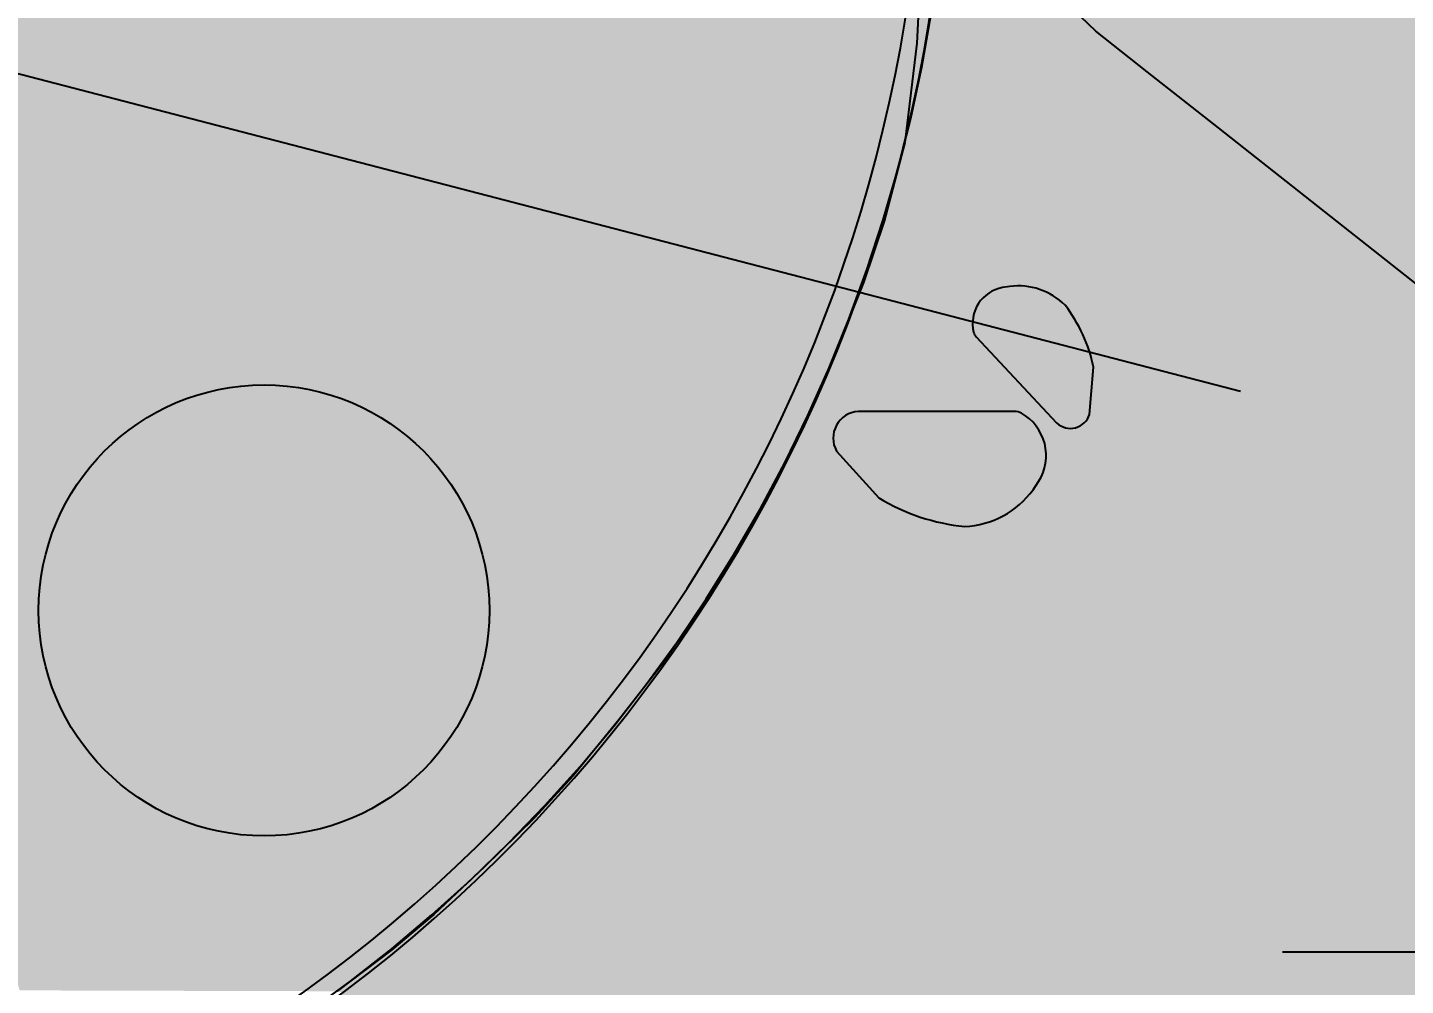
# Model space of a CAD drawing. Header units: millimetres. Extents: x 340454 to 342791, y 6993867 to 6995092.
# Drawn here: x 340766.2 to 340771.98, y 6994460.63 to 6994464.64 of the extents above; entities that cross this region are included whole.
import ezdxf

# ---------------------------------------------------------------- set-up
doc = ezdxf.new("R2010")
doc.units = ezdxf.units.MM
doc.header["$LTSCALE"] = 10
doc.linetypes.add('DASHDOT', pattern=[25.4, 12.7, -6.35, 0, -6.35])
for name, color, linetype in [('A-MODELAGEM', 7, 'Continuous'), ('F-HZ-CORREDOR-FEAT', 2, 'Continuous'), ('F-HZ-SECAO-TXT', 7, 'Continuous'), ('Lotes', 7, 'Continuous'), ('mobiliario', 22, 'Continuous'), ('T-HM-CURVA_INTERMEDIARIA', 45, 'Continuous'), ('TRAMA', 7, 'Continuous'), ('U-SC-SECAO_TIPO', 251, 'Continuous')]:
    doc.layers.add(name, color=color, linetype=linetype)
doc.styles.add('ARIAL', font='arial.ttf', dxfattribs={"height": 2})

msp = doc.modelspace()

# ---------------------------------------------------------------- hatches: boundary and pattern name
at = {"layer": 'Lotes', "transparency": 33554687}
h = msp.add_hatch(color=253, dxfattribs=at)
h.dxf.hatch_style = 1
h.paths.add_polyline_path([(340769.6838, 6994463.0334, 0.544548), (340769.593, 6994462.8668), (340769.7708, 6994462.6708, 0.114274), (340770.1308, 6994462.551, 0.229928), (340770.4175, 6994462.705), (340770.441, 6994462.7395, 0.429458), (340770.369, 6994463.0257, 0.128899), (340770.3395, 6994463.0334)])
h.paths.add_polyline_path([(340770.552, 6994463.4785, 0.229928), (340770.32, 6994463.5571), (340770.2889, 6994463.5523, 0.429458), (340770.1685, 6994463.3656, 0.128899), (340770.1794, 6994463.3454), (340770.5164, 6994462.9846, 0.544548), (340770.6547, 6994463.0203), (340770.6711, 6994463.2189, 0.114274)])
h = msp.add_hatch(dxfattribs=at)
h.set_pattern_fill('ANGLE', color=253)
h.set_pattern_definition([(0, (340079.2436, 6993734.323), (0, 6.985), [5.08, -1.905]), (90, (340079.2436, 6993734.323), (-6.985, 4e-16), [5.08, -1.905])])
h.paths.add_polyline_path([(340772.2645, 6994460.6929, 0.429458), (340772.1925, 6994460.9791, 0.128899), (340772.163, 6994460.9868), (340771.5073, 6994460.9868, 0.544548), (340771.4165, 6994460.8202), (340771.5944, 6994460.6242, 0.114274), (340771.9543, 6994460.5044, 0.229928), (340772.241, 6994460.6584)])
h.paths.add_polyline_path([(340772.3756, 6994461.4319, 0.229928), (340772.1435, 6994461.5105), (340772.1124, 6994461.5057, 0.429458), (340771.992, 6994461.319, 0.128899), (340772.0029, 6994461.2988), (340772.3399, 6994460.938, 0.544548), (340772.4782, 6994460.9737), (340772.4947, 6994461.1722, 0.114274)])
at = {"layer": 'TRAMA'}
h = msp.add_hatch(dxfattribs=at)
h.set_pattern_fill('MUDST', color=253, scale=0.8)
h.set_pattern_definition([(0, (340635.80378, 6994418.6693), (0.4, 0.2), [0.2, -0.2, 0, -0.2, 0, -0.2])])
edge = h.paths.add_edge_path()
edge.add_line((340775.2416, 6994463.544), (340773.927, 6994467.4514))
edge.add_line((340773.927, 6994467.4514), (340773.9635, 6994470.0807))
edge.add_line((340773.9635, 6994470.0807), (340774.8764, 6994473.1847))
edge.add_line((340774.8764, 6994473.1847), (340775.2781, 6994475.8504))
edge.add_line((340775.2781, 6994475.8504), (340772.3567, 6994478.4797))
edge.add_line((340772.3567, 6994478.4797), (340772.1113, 6994478.5688))
edge.add_arc((340767.3696, 6994475.5454), 5.6236, -34.9514, 32.52204, ccw=False)
edge.add_arc((340777.8891, 6994467.0811), 7.9004, 138.42555, 185.75499)
edge.add_arc((340763.7674, 6994465.3081), 6.3375, 8.40289, 8.90329, ccw=False)
edge.add_arc((340763.7122, 6994465.6748), 6.3493, -132.91346, 5.05414, ccw=False)
edge.add_line((340759.389, 6994461.0247), (340758.6533, 6994458.1897))
edge.add_arc((340759.3499, 6994458.087), 0.7041, 171.61316, 219.18422)
edge.add_arc((340763.3772, 6994463.7126), 7.6002, 233.00768, 307.83901)
edge.add_arc((340770.7517, 6994453.5096), 5.0003, -10.29083, 122.84783, ccw=False)
edge.add_arc((340781.3976, 6994453.0042), 5.7391, 183.87556, 221.05114)
edge.add_arc((340774.748, 6994446.1866), 3.8318, -82.83535, 52.70984, ccw=False)
edge.add_line((340775.2259, 6994442.3847), (340779.3157, 6994440.2221))
edge.add_line((340779.3157, 6994440.2221), (340785.1272, 6994436.4533))
edge.add_line((340785.1272, 6994436.4533), (340786.6922, 6994435.4383))
edge.add_line((340786.6922, 6994435.4383), (340788.1895, 6994434.0507))
edge.add_line((340788.1895, 6994434.0507), (340789.8327, 6994433.5942))
edge.add_line((340789.8327, 6994433.5942), (340792.4255, 6994434.3976))
edge.add_line((340792.4255, 6994434.3976), (340794.8357, 6994432.9734))
edge.add_line((340794.8357, 6994432.9734), (340795.3493, 6994431.341))
edge.add_line((340795.3493, 6994431.341), (340796.2247, 6994427.2268))
edge.add_line((340796.2247, 6994427.2268), (340803.3064, 6994425.217))
edge.add_line((340803.3064, 6994425.217), (340814.8207, 6994465.865))
edge.add_arc((340823.0025, 6994471.6204), 10.0032, 142.14748, 215.12391, ccw=False)
edge.add_line((340815.104, 6994477.7587), (340815.44, 6994514.818))
edge.add_arc((340798.378, 6994522.6335), 18.7669, 303.1044, 335.38903, ccw=False)
edge.add_line((340808.6278, 6994506.913), (340808.0057, 6994472.3847))
edge.add_line((340808.0057, 6994472.3847), (340798.5128, 6994433.3732))
edge.add_line((340798.5128, 6994433.3732), (340797.6269, 6994433.8187))
edge.add_line((340797.6269, 6994433.8187), (340792.77, 6994436.1193))
edge.add_line((340792.77, 6994436.1193), (340790.9442, 6994439.5885))
edge.add_line((340790.9442, 6994439.5885), (340792.1858, 6994442.5464))
edge.add_line((340792.1858, 6994442.5464), (340790.9442, 6994444.7009))
edge.add_line((340790.9442, 6994444.7009), (340790.2868, 6994446.7459))
edge.add_line((340790.2868, 6994446.7459), (340790.725, 6994449.996))
edge.add_line((340790.725, 6994449.996), (340789.2643, 6994450.3977))
edge.add_line((340789.2643, 6994450.3977), (340786.1969, 6994450.069))
edge.add_line((340786.1969, 6994450.069), (340784.371, 6994449.6673))
edge.add_line((340784.371, 6994449.6673), (340784.9188, 6994447.7319))
edge.add_line((340784.9188, 6994447.7319), (340783.7867, 6994445.5774))
edge.add_line((340783.7867, 6994445.5774), (340782.1434, 6994445.3217))
edge.add_line((340782.1434, 6994445.3217), (340778.163, 6994448.1701))
edge.add_line((340778.163, 6994448.1701), (340777.8709, 6994452.2601))
edge.add_line((340777.8709, 6994452.2601), (340777.177, 6994455.2545))
edge.add_line((340777.177, 6994455.2545), (340776.4467, 6994460.0383))
edge.add_line((340776.4467, 6994460.0383), (340775.2416, 6994463.544))

# ---------------------------------------------------------------- linework, layer by layer
at = {"layer": 'A-MODELAGEM', "color": 161, "linetype": 'Continuous', "lineweight": -3}
for points in [[(340769.8802, 6994464.1609), (340764.5757, 6994465.9983), (340764.8602, 6994465.0342)], [(340770.0445, 6994465.1284), (340764.5757, 6994465.9983), (340769.8802, 6994464.1609)], [(340770.0445, 6994465.1284), (340769.8802, 6994464.1609), (340770.081, 6994464.1105)], [(340769.8802, 6994464.1609), (340764.8602, 6994465.0342), (340764.9952, 6994464.5768)], [(340769.5836, 6994463.2659), (340764.9952, 6994464.5768), (340765.1445, 6994464.0709)], [(340769.8802, 6994464.1609), (340764.9952, 6994464.5768), (340769.5836, 6994463.2659)], [(340770.081, 6994464.1105), (340769.8802, 6994464.1609), (340769.5836, 6994463.2659)], [(340769.1763, 6994462.4557), (340765.1445, 6994464.0709), (340765.3143, 6994463.4955)], [(340769.5836, 6994463.2659), (340765.1445, 6994464.0709), (340769.1763, 6994462.4557)], [(340770.0522, 6994463.8074), (340770.081, 6994464.1105), (340769.5836, 6994463.2659)], [(340770.081, 6994464.1105), (340769.5836, 6994463.2659), (340770.081, 6994464.1105)], [(340770.0522, 6994463.8074), (340769.5836, 6994463.2659), (340769.9849, 6994463.0989)], [(340768.6805, 6994461.7404), (340765.3143, 6994463.4955), (340765.5144, 6994462.8172)], [(340769.1763, 6994462.4557), (340765.3143, 6994463.4955), (340768.6805, 6994461.7404)], [(340769.9849, 6994463.0989), (340769.5836, 6994463.2659), (340769.1763, 6994462.4557)], [(340769.9849, 6994463.0989), (340769.1763, 6994462.4557), (340769.7596, 6994462.108)], [(340768.1151, 6994461.1221), (340765.5144, 6994462.8172), (340765.7594, 6994461.9869)], [(340768.6805, 6994461.7404), (340765.5144, 6994462.8172), (340768.1151, 6994461.1221)], [(340769.7596, 6994462.108), (340769.1763, 6994462.4557), (340768.6805, 6994461.7404)], [(340769.7596, 6994462.108), (340768.6805, 6994461.7404), (340769.4113, 6994461.1558)], [(340765.7594, 6994461.9869), (340765.9146, 6994461.461), (340767.4985, 6994460.6024)], [(340768.1151, 6994461.1221), (340765.7594, 6994461.9869), (340767.4985, 6994460.6024)], [(340769.4113, 6994461.1558), (340768.6805, 6994461.7404), (340768.1151, 6994461.1221)], [(340767.4985, 6994460.6024), (340765.9146, 6994461.461), (340766.1669, 6994460.606)], [(340768.9461, 6994460.2547), (340768.1151, 6994461.1221), (340767.4985, 6994460.6024)], [(340768.9461, 6994460.2547), (340769.4113, 6994461.1558), (340768.1151, 6994461.1221)]]:
    msp.add_solid(points, dxfattribs=at)
at = {"layer": 'A-MODELAGEM', "color": 11, "linetype": 'Continuous', "lineweight": -3}
for points in [[(340770.081, 6994464.1105), (340770.0445, 6994465.1284), (340770.081, 6994464.1105)], [(340770.081, 6994464.1105), (340770.081, 6994464.1105), (340770.0522, 6994463.8074)], [(340770.081, 6994464.1105), (340770.081, 6994464.1105), (340770.081, 6994464.1105)]]:
    msp.add_solid(points, dxfattribs=at)
at = {"layer": 'F-HZ-CORREDOR-FEAT', "color": 2, "linetype": 'Continuous', "lineweight": -3}
msp.add_polyline3d([(340767.3776, 6994460.5151, 722), (340767.5552, 6994460.6448, 722), (340767.7283, 6994460.7805, 722), (340767.8965, 6994460.9222, 722), (340768.0597, 6994461.0697, 722), (340768.2178, 6994461.2227, 722), (340768.3704, 6994461.3811, 722), (340768.5174, 6994461.5447, 722), (340768.6587, 6994461.7132, 722), (340768.7941, 6994461.8866, 722), (340768.9233, 6994462.0646, 722), (340769.0463, 6994462.2469, 722), (340769.163, 6994462.4334, 722), (340769.2731, 6994462.6239, 722), (340769.3765, 6994462.818, 722), (340769.4731, 6994463.0156, 722), (340769.5628, 6994463.2164, 722), (340769.6455, 6994463.4202, 722), (340769.7211, 6994463.6268, 722), (340769.7895, 6994463.8359, 722), (340769.8506, 6994464.0472, 722), (340769.9044, 6994464.2605, 722), (340769.9507, 6994464.4755, 722), (340769.9895, 6994464.692, 722)], dxfattribs=at)
at = {"layer": 'Lotes', "color": 253}
for points in [[(340770.2889, 6994463.5523, 0.429458), (340770.1685, 6994463.3656, 0.128899), (340770.1794, 6994463.3454), (340770.5164, 6994462.9846, 0.544548), (340770.6547, 6994463.0203), (340770.6711, 6994463.2189, 0.114274), (340770.552, 6994463.4785, 0.229928), (340770.32, 6994463.5571), (340770.2889, 6994463.5523, 0.429458)], [(340770.441, 6994462.7395, 0.429458), (340770.369, 6994463.0257, 0.128899), (340770.3395, 6994463.0334), (340769.6838, 6994463.0334, 0.544548), (340769.593, 6994462.8668), (340769.7708, 6994462.6708, 0.114274), (340770.1308, 6994462.551, 0.229928), (340770.4175, 6994462.705), (340770.441, 6994462.7395, 0.429458)]]:
    msp.add_lwpolyline(points, format="xyb", close=True, dxfattribs=at)
for radius, start in [(6.3493, 227.08654), (6.2493, 226.59037)]:
    msp.add_arc((340763.7122, 6994465.6748), radius, start, 5.02734, dxfattribs=at)
at = {"layer": 'mobiliario', "color": 253}
msp.add_circle((340767.192, 6994462.1989), 0.9453, dxfattribs=at)
at = {"layer": 'T-HM-CURVA_INTERMEDIARIA', "color": 45, "linetype": 'Continuous', "lineweight": -3, "elevation": 722, "flags": 128}
for points in [[(340769.9482, 6994464.9382), (340769.9296, 6994464.5771), (340769.8802, 6994464.1609), (340769.7927, 6994463.8312), (340769.7065, 6994463.5728), (340769.5836, 6994463.2659), (340769.4534, 6994462.9646), (340769.3352, 6994462.7306), (340769.1763, 6994462.4557), (340769.0117, 6994462.1874), (340768.8682, 6994461.9811), (340768.6805, 6994461.7404), (340768.4883, 6994461.5061), (340768.3248, 6994461.3279), (340768.1151, 6994461.1221), (340767.9046, 6994460.9246), (340767.7288, 6994460.7765), (340767.4985, 6994460.6024)], [(340772.4317, 6994463.2469), (340771.9781, 6994463.6044), (340771.5607, 6994463.9334), (340771.195, 6994464.2216), (340770.8965, 6994464.4569), (340770.6806, 6994464.6271), (340770.4282, 6994464.8706)]]:
    msp.add_lwpolyline(points, dxfattribs=at)
at = {"layer": 'U-SC-SECAO_TIPO', "color": 251, "linetype": 'DASHDOT', "lineweight": -3}
msp.add_lwpolyline([(340704.6369, 6994480.4231), (340759.6786, 6994466.1321), (340771.2873, 6994463.118)], dxfattribs=at)

# ---------------------------------------------------------------- texts
at = {"layer": 'F-HZ-SECAO-TXT', "color": 7, "linetype": 'Continuous', "lineweight": -3, "insert": (340771.6502, 6994463.0238), "char_height": 1, "attachment_point": 4, "rotation": 345.44512, "style": 'ARIAL'}
msp.add_mtext('3+18.71', dxfattribs=at)

doc.saveas('drawing.dxf')
